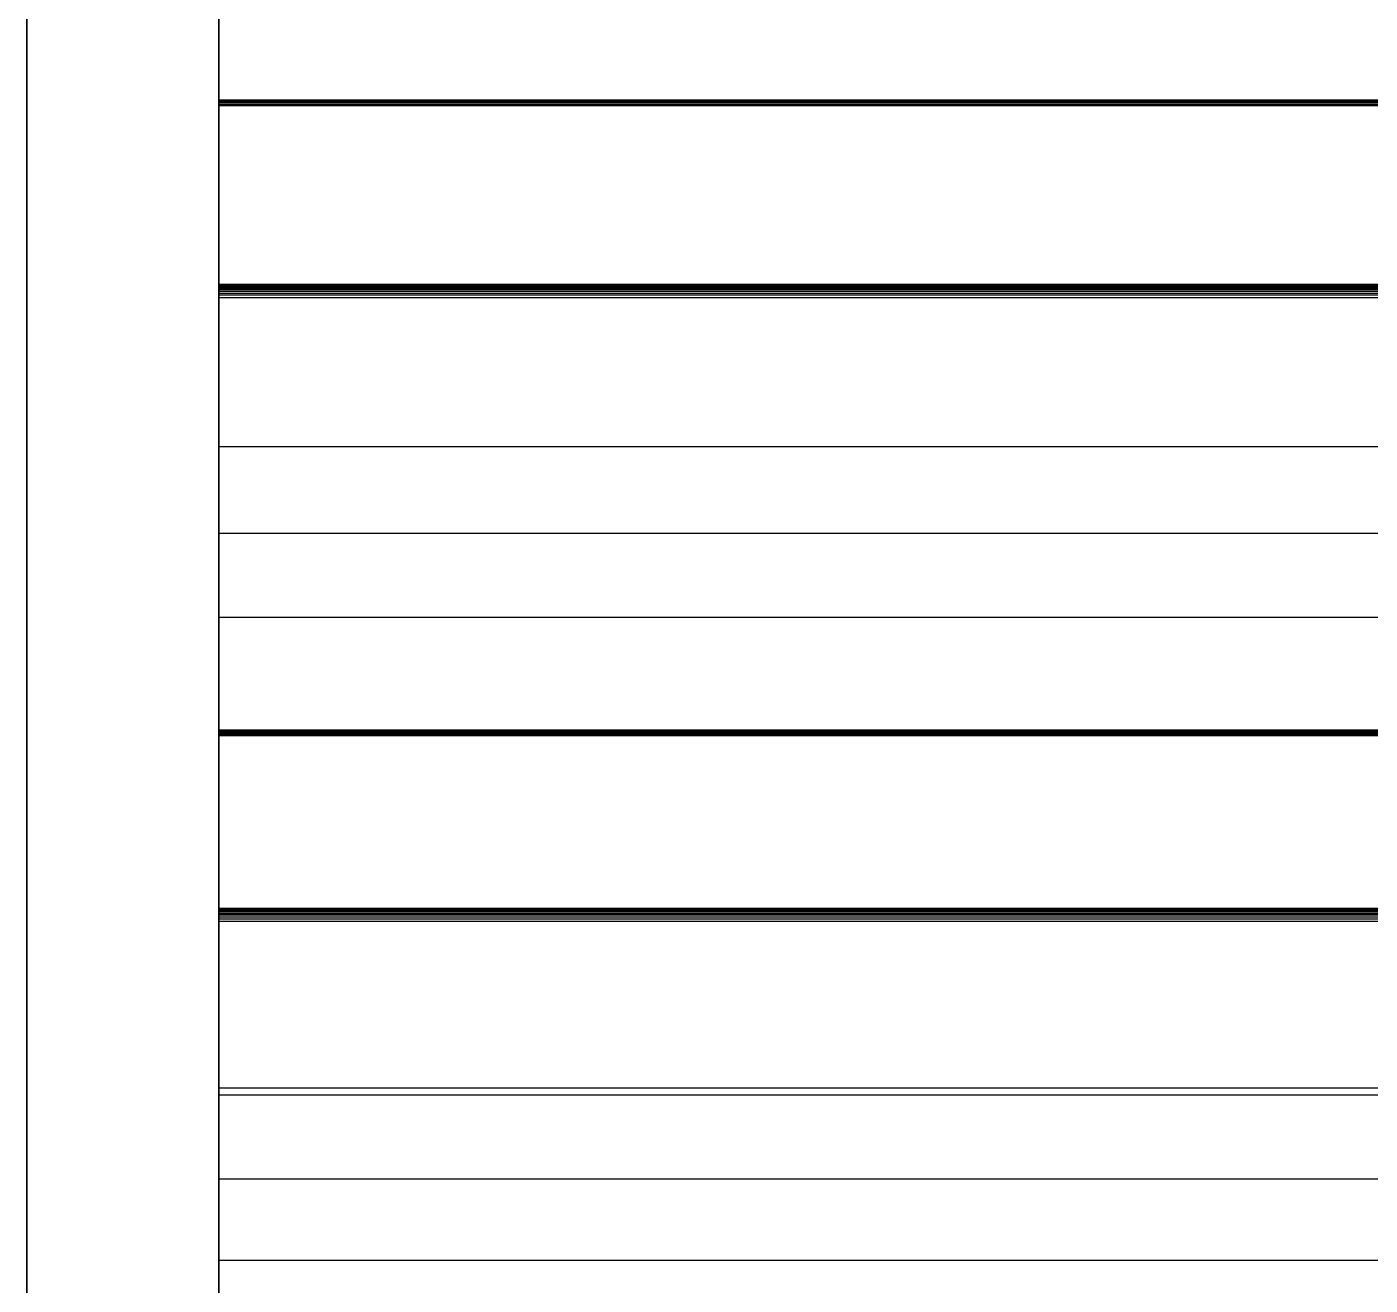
# Model space of a CAD drawing. Header units: millimetres. Extents: x -85 to 1059, y -155 to 155.
# Drawn here: x 1000 to 1003.5, y -132.003 to -128.726 of the extents above; entities that cross this region are included whole.
import ezdxf

# ---------------------------------------------------------------- set-up
doc = ezdxf.new("R2010")
doc.units = ezdxf.units.MM
doc.header["$MEASUREMENT"] = 0
doc.layers.add('Default', color=7, linetype='Continuous', true_color=0x000000)

msp = doc.modelspace()

# ---------------------------------------------------------------- linework, layer by layer
at = {"layer": 'Default'}
for points, knots in [([(1000, 0, -154), (1000, -154, -154), (1000, -154), (1000, -154, 154), (1000, 0, 154), (1000, 154, 154), (1000, 154), (1000, 154, -154), (1000, 0, -154)], [0, 0, 0, 241.902634, 241.902634, 483.805269, 483.805269, 725.707903, 725.707903, 967.610537, 967.610537, 967.610537]), ([(1000, 0, -150), (1000, -150, -150), (1000, -150), (1000, -150, 150), (1000, 0, 150), (1000, 150, 150), (1000, 150), (1000, 150, -150), (1000, 0, -150)], [0, 0, 0, 235.619449, 235.619449, 471.238898, 471.238898, 706.858347, 706.858347, 942.477796, 942.477796, 942.477796])]:
    msp.add_rational_spline(points, [1, 0.707106781187, 1, 0.707106781187, 1, 0.707106781187, 1, 0.707106781187, 1], degree=2, knots=knots, dxfattribs=at)
for points, degree, knots in [([(1000.5, 0.0018, 150.0005), (1000.5, 82.8446, 150.0005), (1000.5, 150.0018, 82.8432), (1000.5, 150.0018, 0.0004), (1000.5, 150.0018, -82.8427), (1000.5, 82.8446, -150), (1000.5, 0.0018, -150), (1000.5, -82.8411, -150), (1000.5, -149.9983, -82.8427), (1000.5, -149.9983, 0.0004), (1000.5, -149.9983, 82.8432), (1000.5, -82.8411, 150.0005), (1000.5, 0.0018, 150.0005)], 3, [-5, -5, -5, -5, -4, -4, -4, -3, -3, -3, -2, -2, -2, -1, -1, -1, -1]), ([(1000.5, 0.3488, 139.7504), (1000.5, -76.9709, 139.7504), (1000.5, -139.6511, 77.0702), (1000.5, -139.6511, -0.2498), (1000.5, -139.6511, -77.5699), (1000.5, -76.9709, -140.2497), (1000.5, 0.3488, -140.2497), (1000.5, 77.6689, -140.2497), (1000.5, 140.349, -77.5699), (1000.5, 140.349, -0.2498), (1000.5, 140.349, 77.0702), (1000.5, 77.6689, 139.7504), (1000.5, 0.3488, 139.7504)], 3, [20636, 20636, 20636, 20636, 20637, 20637, 20637, 20638, 20638, 20638, 20639, 20639, 20639, 20640, 20640, 20640, 20640]), ([(1000.5, 0.0018, 140.0004), (1000.5, -77.318, 140.0004), (1000.5, -139.9981, 77.3202), (1000.5, -139.9981, 0.0002), (1000.5, -139.9981, -77.3199), (1000.5, -77.318, -139.9997), (1000.5, 0.0018, -139.9997), (1000.5, 77.3215, -139.9997), (1000.5, 140.002, -77.3199), (1000.5, 140.002, 0.0002), (1000.5, 140.002, 77.3202), (1000.5, 77.3215, 140.0004), (1000.5, 0.0018, 140.0004)], 3, [-1, -1, -1, -1, 0, 0, 0, 1, 1, 1, 2, 2, 2, 3, 3, 3, 3]), ([(1000.5, -127.7518, -83.8717), (1000.5, -127.791, -83.8826), (1000.5, -127.8302, -83.8936), (1000.5, -127.8765, -83.9061), (1000.5, -127.9229, -83.9186), (1000.5, -127.9693, -83.9312), (1000.5, -128.0157, -83.9437), (1000.5, -128.0626, -83.9564), (1000.5, -128.1096, -83.9691), (1000.5, -128.1566, -83.9816), (1000.5, -128.2037, -83.9941), (1000.5, -128.2514, -84.0067), (1000.5, -128.299, -84.0192), (1000.5, -128.3468, -84.0317), (1000.5, -128.3946, -84.0442), (1000.5, -128.4427, -84.0567), (1000.5, -128.4909, -84.0693), (1000.5, -128.5394, -84.0818), (1000.5, -128.5879, -84.0943), (1000.5, -128.6368, -84.1067), (1000.5, -128.6856, -84.119), (1000.5, -128.7347, -84.1315), (1000.5, -128.7837, -84.1441), (1000.5, -128.8331, -84.1564), (1000.5, -128.8825, -84.1688), (1000.5, -128.9322, -84.1811), (1000.5, -128.982, -84.1934), (1000.5, -129.0321, -84.2058), (1000.5, -129.0822, -84.2181), (1000.5, -129.1326, -84.2305), (1000.5, -129.1831, -84.2428), (1000.5, -129.2337, -84.255), (1000.5, -129.2843, -84.2672), (1000.5, -129.3355, -84.2795), (1000.5, -129.3866, -84.2919), (1000.5, -129.4379, -84.304), (1000.5, -129.4893, -84.3162), (1000.5, -129.5409, -84.3282), (1000.5, -129.5926, -84.3402), (1000.5, -129.6445, -84.3525), (1000.5, -129.6963, -84.3649), (1000.5, -129.7487, -84.3771), (1000.5, -129.8011, -84.3892), (1000.5, -129.8101, -84.3914), (1000.5, -129.8191, -84.3935)], 2, [13646, 13646, 13646, 13647, 13647, 13648, 13648, 13649, 13649, 13650, 13650, 13651, 13651, 13652, 13652, 13653, 13653, 13654, 13654, 13655, 13655, 13656, 13656, 13657, 13657, 13658, 13658, 13659, 13659, 13660, 13660, 13661, 13661, 13662, 13662, 13663, 13663, 13664, 13664, 13665, 13665, 13666, 13666, 13667, 13667, 13668, 13668, 13668]), ([(1000.5, -129.8191, 83.8932), (1000.5, -129.8101, 83.8912), (1000.5, -129.8011, 83.8893), (1000.5, -129.7487, 83.8771), (1000.5, -129.6963, 83.8649), (1000.5, -129.6445, 83.853), (1000.5, -129.5926, 83.841), (1000.5, -129.5409, 83.8288), (1000.5, -129.4893, 83.8166), (1000.5, -129.4379, 83.8043), (1000.5, -129.3866, 83.7919), (1000.5, -129.3355, 83.7798), (1000.5, -129.2843, 83.7676), (1000.5, -129.2337, 83.7554), (1000.5, -129.1831, 83.7432), (1000.5, -129.1326, 83.7307), (1000.5, -129.0822, 83.7182), (1000.5, -129.0321, 83.7058), (1000.5, -128.982, 83.6935), (1000.5, -128.9322, 83.6813), (1000.5, -128.8825, 83.6692), (1000.5, -128.8331, 83.6566), (1000.5, -128.7837, 83.6441), (1000.5, -128.7347, 83.6316), (1000.5, -128.6856, 83.6191), (1000.5, -128.6368, 83.6067), (1000.5, -128.5879, 83.5944), (1000.5, -128.5394, 83.5818), (1000.5, -128.4909, 83.5693), (1000.5, -128.4427, 83.557), (1000.5, -128.3946, 83.5446), (1000.5, -128.3468, 83.5321), (1000.5, -128.299, 83.5196), (1000.5, -128.2514, 83.5071), (1000.5, -128.2037, 83.4945), (1000.5, -128.1566, 83.4818), (1000.5, -128.1096, 83.4691), (1000.5, -128.0626, 83.4566), (1000.5, -128.0157, 83.4441), (1000.5, -127.9693, 83.4316), (1000.5, -127.9229, 83.419), (1000.5, -127.8765, 83.4063), (1000.5, -127.8302, 83.3936), (1000.5, -127.791, 83.3831), (1000.5, -127.7518, 83.3725)], 2, [17422, 17422, 17422, 17423, 17423, 17424, 17424, 17425, 17425, 17426, 17426, 17427, 17427, 17428, 17428, 17429, 17429, 17430, 17430, 17431, 17431, 17432, 17432, 17433, 17433, 17434, 17434, 17435, 17435, 17436, 17436, 17437, 17437, 17438, 17438, 17439, 17439, 17440, 17440, 17441, 17441, 17442, 17442, 17443, 17443, 17444, 17444, 17444]), ([(1000.5, -128.9171, -82.0055), (1000.5, -128.9956, -81.881), (1000.5, -129.074, -81.7565), (1000.5, -129.1571, -81.6243), (1000.5, -129.2402, -81.4922), (1000.5, -129.3183, -81.3673), (1000.5, -129.3965, -81.2425)], 2, [13701, 13701, 13701, 13702, 13702, 13703, 13703, 13704, 13704, 13704]), ([(1000.5, -129.3965, 80.7425), (1000.5, -129.3183, 80.8676), (1000.5, -129.2402, 80.9926), (1000.5, -129.1571, 81.1246), (1000.5, -129.074, 81.2565), (1000.5, -128.9956, 81.3812), (1000.5, -128.9171, 81.5059)], 2, [17386, 17386, 17386, 17387, 17387, 17388, 17388, 17389, 17389, 17389]), ([(1000.5, -128.9195, 81.52), (1000.5, -128.9206, 81.522), (1000.5, -128.9216, 81.5239), (1000.5, -128.9227, 81.5259), (1000.5, -128.9238, 81.5278)], 2, [17394, 17394, 17394, 17395, 17395, 17396, 17396, 17396]), ([(1000.5, -128.9238, 81.5278), (1000.5, -128.9255, 81.5301), (1000.5, -128.9273, 81.5324), (1000.5, -128.9292, 81.5349), (1000.5, -128.9312, 81.5373)], 2, [17396, 17396, 17396, 17397, 17397, 17398, 17398, 17398]), ([(1000.5, -130.264, -83.701), (1000.5, -130.2583, -83.6936), (1000.5, -130.2527, -83.6862), (1000.5, -130.22, -83.6436), (1000.5, -130.1874, -83.6011), (1000.5, -130.1548, -83.5588), (1000.5, -130.1221, -83.5165), (1000.5, -130.0895, -83.4745), (1000.5, -130.0569, -83.4325), (1000.5, -130.0246, -83.3911), (1000.5, -129.9923, -83.3496), (1000.5, -129.9599, -83.3082), (1000.5, -129.9274, -83.2667), (1000.5, -129.8953, -83.2258), (1000.5, -129.8632, -83.1849), (1000.5, -129.8309, -83.1441), (1000.5, -129.7987, -83.1034), (1000.5, -129.7665, -83.0628), (1000.5, -129.7344, -83.0222), (1000.5, -129.7027, -82.9822), (1000.5, -129.6709, -82.9421), (1000.5, -129.639, -82.9023), (1000.5, -129.6071, -82.8624), (1000.5, -129.5753, -82.8229), (1000.5, -129.5436, -82.7834), (1000.5, -129.5122, -82.7444), (1000.5, -129.4808, -82.7054), (1000.5, -129.4492, -82.6664), (1000.5, -129.4177, -82.6275), (1000.5, -129.3863, -82.5888), (1000.5, -129.3549, -82.5502), (1000.5, -129.3236, -82.5118), (1000.5, -129.2924, -82.4733), (1000.5, -129.2614, -82.4354), (1000.5, -129.2303, -82.3975), (1000.5, -129.1993, -82.3599), (1000.5, -129.1682, -82.3223), (1000.5, -129.1372, -82.2847), (1000.5, -129.1061, -82.2472), (1000.5, -129.0753, -82.2101), (1000.5, -129.0444, -82.1731), (1000.5, -129.0137, -82.1362), (1000.5, -128.983, -82.0994), (1000.5, -128.9571, -82.0681), (1000.5, -128.9312, -82.0369)], 2, [13670, 13670, 13670, 13671, 13671, 13672, 13672, 13673, 13673, 13674, 13674, 13675, 13675, 13676, 13676, 13677, 13677, 13678, 13678, 13679, 13679, 13680, 13680, 13681, 13681, 13682, 13682, 13683, 13683, 13684, 13684, 13685, 13685, 13686, 13686, 13687, 13687, 13688, 13688, 13689, 13689, 13690, 13690, 13691, 13691, 13692, 13692, 13692]), ([(1000.5, -128.9312, 81.5373), (1000.5, -128.9571, 81.5684), (1000.5, -128.983, 81.5994), (1000.5, -129.0137, 81.6363), (1000.5, -129.0444, 81.6731), (1000.5, -129.0753, 81.7104), (1000.5, -129.1061, 81.7476), (1000.5, -129.1372, 81.7848), (1000.5, -129.1682, 81.822), (1000.5, -129.1993, 81.8599), (1000.5, -129.2303, 81.8979), (1000.5, -129.2614, 81.9358), (1000.5, -129.2924, 81.9737), (1000.5, -129.3236, 82.012), (1000.5, -129.3549, 82.0503), (1000.5, -129.3863, 82.0889), (1000.5, -129.4177, 82.1275), (1000.5, -129.4492, 82.1663), (1000.5, -129.4808, 82.2051), (1000.5, -129.5122, 82.2445), (1000.5, -129.5436, 82.2838), (1000.5, -129.5753, 82.3235), (1000.5, -129.6071, 82.3632), (1000.5, -129.639, 82.4027), (1000.5, -129.6709, 82.4422), (1000.5, -129.7027, 82.4826), (1000.5, -129.7344, 82.523), (1000.5, -129.7665, 82.5632), (1000.5, -129.7987, 82.6034), (1000.5, -129.8309, 82.6442), (1000.5, -129.8632, 82.6849), (1000.5, -129.8953, 82.726), (1000.5, -129.9274, 82.7671), (1000.5, -129.9599, 82.8082), (1000.5, -129.9923, 82.8493), (1000.5, -130.0246, 82.8911), (1000.5, -130.0569, 82.9329), (1000.5, -130.0895, 82.9749), (1000.5, -130.1221, 83.0169), (1000.5, -130.1548, 83.059), (1000.5, -130.1874, 83.1012), (1000.5, -130.22, 83.1439), (1000.5, -130.2527, 83.1866), (1000.5, -130.2583, 83.194), (1000.5, -130.264, 83.2014)], 2, [17398, 17398, 17398, 17399, 17399, 17400, 17400, 17401, 17401, 17402, 17402, 17403, 17403, 17404, 17404, 17405, 17405, 17406, 17406, 17407, 17407, 17408, 17408, 17409, 17409, 17410, 17410, 17411, 17411, 17412, 17412, 17413, 17413, 17414, 17414, 17415, 17415, 17416, 17416, 17417, 17417, 17418, 17418, 17419, 17419, 17420, 17420, 17420]), ([(1000.5, -129.4067, -81.2382), (1000.5, -129.4085, -81.2382), (1000.5, -129.4102, -81.2382), (1000.5, -129.4124, -81.2382), (1000.5, -129.4145, -81.2382)], 2, [13708, 13708, 13708, 13709, 13709, 13710, 13710, 13710]), ([(1000.5, -129.4247, 80.7404), (1000.5, -129.4222, 80.74), (1000.5, -129.4198, 80.7397), (1000.5, -129.4171, 80.7393), (1000.5, -129.4145, 80.739)], 2, [17378, 17378, 17378, 17379, 17379, 17380, 17380, 17380]), ([(1000.5, -129.4198, -81.2389), (1000.5, -129.4222, -81.2395), (1000.5, -129.4247, -81.24), (1000.5, -129.4279, -81.2407), (1000.5, -129.4311, -81.2414)], 2, [13711, 13711, 13711, 13712, 13712, 13713, 13713, 13713]), ([(1000.5, -129.4311, -81.2414), (1000.5, -129.4706, -81.2515), (1000.5, -129.5101, -81.2615), (1000.5, -129.5563, -81.273), (1000.5, -129.6025, -81.2844), (1000.5, -129.6494, -81.2963), (1000.5, -129.6963, -81.3081), (1000.5, -129.7434, -81.3197), (1000.5, -129.7905, -81.3314), (1000.5, -129.838, -81.343), (1000.5, -129.8854, -81.3546), (1000.5, -129.9332, -81.3661), (1000.5, -129.981, -81.3776), (1000.5, -130.0292, -81.389), (1000.5, -130.0773, -81.4005), (1000.5, -130.1257, -81.4121), (1000.5, -130.174, -81.4238), (1000.5, -130.2227, -81.4351), (1000.5, -130.2714, -81.4464), (1000.5, -130.3204, -81.458), (1000.5, -130.3694, -81.4696), (1000.5, -130.4187, -81.4809), (1000.5, -130.4679, -81.4922), (1000.5, -130.5178, -81.5037), (1000.5, -130.5677, -81.5152), (1000.5, -130.6176, -81.5264), (1000.5, -130.6675, -81.5377), (1000.5, -130.7178, -81.549), (1000.5, -130.7681, -81.5603), (1000.5, -130.8187, -81.5716), (1000.5, -130.8693, -81.5829), (1000.5, -130.9203, -81.5942), (1000.5, -130.9713, -81.6055), (1000.5, -131.0224, -81.6168), (1000.5, -131.0736, -81.628), (1000.5, -131.1253, -81.6392), (1000.5, -131.177, -81.6503), (1000.5, -131.2288, -81.6614), (1000.5, -131.2807, -81.6725), (1000.5, -131.3329, -81.6834), (1000.5, -131.3851, -81.6944), (1000.5, -131.4377, -81.7055), (1000.5, -131.4902, -81.7166), (1000.5, -131.4994, -81.7185), (1000.5, -131.5086, -81.7205)], 2, [13713, 13713, 13713, 13714, 13714, 13715, 13715, 13716, 13716, 13717, 13717, 13718, 13718, 13719, 13719, 13720, 13720, 13721, 13721, 13722, 13722, 13723, 13723, 13724, 13724, 13725, 13725, 13726, 13726, 13727, 13727, 13728, 13728, 13729, 13729, 13730, 13730, 13731, 13731, 13732, 13732, 13733, 13733, 13734, 13734, 13735, 13735, 13735]), ([(1000.5, -131.4902, 81.2174), (1000.5, -131.4377, 81.2062), (1000.5, -131.3851, 81.1951), (1000.5, -131.3329, 81.184), (1000.5, -131.2807, 81.1729), (1000.5, -131.2288, 81.1616), (1000.5, -131.177, 81.1503), (1000.5, -131.1253, 81.1394), (1000.5, -131.0736, 81.1285), (1000.5, -131.0224, 81.117), (1000.5, -130.9713, 81.1055), (1000.5, -130.9203, 81.0946), (1000.5, -130.8693, 81.0836), (1000.5, -130.8187, 81.0722), (1000.5, -130.7681, 81.0607), (1000.5, -130.7178, 81.0494), (1000.5, -130.6675, 81.0381), (1000.5, -130.6176, 81.0267), (1000.5, -130.5677, 81.0152), (1000.5, -130.5178, 81.0039), (1000.5, -130.4679, 80.9926), (1000.5, -130.4187, 80.9812), (1000.5, -130.3694, 80.9697), (1000.5, -130.3204, 80.9584), (1000.5, -130.2714, 80.9471), (1000.5, -130.2227, 80.9355), (1000.5, -130.174, 80.9238), (1000.5, -130.1257, 80.9124), (1000.5, -130.0773, 80.9009), (1000.5, -130.0292, 80.8894), (1000.5, -129.981, 80.878), (1000.5, -129.9332, 80.8663), (1000.5, -129.8854, 80.8547), (1000.5, -129.838, 80.8431), (1000.5, -129.7905, 80.8314), (1000.5, -129.7434, 80.8198), (1000.5, -129.6963, 80.8081), (1000.5, -129.6494, 80.7967), (1000.5, -129.6025, 80.7852), (1000.5, -129.5563, 80.7734), (1000.5, -129.5101, 80.7616), (1000.5, -129.4706, 80.7517), (1000.5, -129.4311, 80.7418)], 2, [17356, 17356, 17356, 17357, 17357, 17358, 17358, 17359, 17359, 17360, 17360, 17361, 17361, 17362, 17362, 17363, 17363, 17364, 17364, 17365, 17365, 17366, 17366, 17367, 17367, 17368, 17368, 17369, 17369, 17370, 17370, 17371, 17371, 17372, 17372, 17373, 17373, 17374, 17374, 17375, 17375, 17376, 17376, 17377, 17377, 17377]), ([(1000.5, -130.5578, -79.3519), (1000.5, -130.6339, -79.2256), (1000.5, -130.7099, -79.0993), (1000.5, -130.7901, -78.9655), (1000.5, -130.8704, -78.8316), (1000.5, -130.9461, -78.7051), (1000.5, -131.0217, -78.5786)], 2, [13768, 13768, 13768, 13769, 13769, 13770, 13770, 13771, 13771, 13771]), ([(1000.5, -131.0217, 78.079), (1000.5, -130.9461, 78.2057), (1000.5, -130.8704, 78.3323), (1000.5, -130.7901, 78.466), (1000.5, -130.7099, 78.5997), (1000.5, -130.6339, 78.7257), (1000.5, -130.5578, 78.8516)], 2, [17319, 17319, 17319, 17320, 17320, 17321, 17321, 17322, 17322, 17322]), ([(1000.5, -130.5723, -79.383), (1000.5, -130.5705, -79.3805), (1000.5, -130.5688, -79.378), (1000.5, -130.5672, -79.3757), (1000.5, -130.5656, -79.3734)], 2, [13759, 13759, 13759, 13760, 13760, 13761, 13761, 13761]), ([(1000.5, -131.939, -81.0192), (1000.5, -131.9333, -81.0119), (1000.5, -131.9277, -81.0047), (1000.5, -131.8942, -80.9629), (1000.5, -131.8606, -80.9211), (1000.5, -131.8269, -80.8795), (1000.5, -131.7933, -80.8378), (1000.5, -131.7599, -80.7965), (1000.5, -131.7266, -80.7553), (1000.5, -131.6932, -80.7144), (1000.5, -131.6599, -80.6734), (1000.5, -131.6269, -80.6327), (1000.5, -131.5939, -80.5919), (1000.5, -131.5608, -80.5517), (1000.5, -131.5276, -80.5115), (1000.5, -131.4946, -80.4713), (1000.5, -131.4616, -80.4311), (1000.5, -131.4288, -80.3914), (1000.5, -131.396, -80.3517), (1000.5, -131.3634, -80.3122), (1000.5, -131.3308, -80.2727), (1000.5, -131.298, -80.2335), (1000.5, -131.2651, -80.1944), (1000.5, -131.2329, -80.1556), (1000.5, -131.2006, -80.1167), (1000.5, -131.1681, -80.0781), (1000.5, -131.1357, -80.0395), (1000.5, -131.1032, -80.0012), (1000.5, -131.0708, -79.9629), (1000.5, -131.0388, -79.925), (1000.5, -131.0069, -79.8871), (1000.5, -130.9748, -79.8495), (1000.5, -130.9427, -79.8119), (1000.5, -130.9108, -79.7746), (1000.5, -130.8789, -79.7372), (1000.5, -130.8471, -79.7001), (1000.5, -130.8154, -79.6631), (1000.5, -130.7836, -79.6264), (1000.5, -130.7519, -79.5897), (1000.5, -130.7203, -79.5532), (1000.5, -130.6887, -79.5167), (1000.5, -130.6575, -79.4803), (1000.5, -130.6263, -79.444), (1000.5, -130.5993, -79.4135), (1000.5, -130.5723, -79.383)], 2, [13737, 13737, 13737, 13738, 13738, 13739, 13739, 13740, 13740, 13741, 13741, 13742, 13742, 13743, 13743, 13744, 13744, 13745, 13745, 13746, 13746, 13747, 13747, 13748, 13748, 13749, 13749, 13750, 13750, 13751, 13751, 13752, 13752, 13753, 13753, 13754, 13754, 13755, 13755, 13756, 13756, 13757, 13757, 13758, 13758, 13759, 13759, 13759]), ([(1000.5, -130.5723, 78.883), (1000.5, -130.5993, 78.9137), (1000.5, -130.6263, 78.9444), (1000.5, -130.6575, 78.9806), (1000.5, -130.6887, 79.0167), (1000.5, -130.7203, 79.0531), (1000.5, -130.7519, 79.0894), (1000.5, -130.7836, 79.1263), (1000.5, -130.8154, 79.1631), (1000.5, -130.8469, 79.2003), (1000.5, -130.8785, 79.2376), (1000.5, -130.9106, 79.2748), (1000.5, -130.9427, 79.312), (1000.5, -130.9748, 79.3497), (1000.5, -131.0069, 79.3875), (1000.5, -131.0388, 79.4256), (1000.5, -131.0708, 79.4637), (1000.5, -131.1032, 79.502), (1000.5, -131.1357, 79.5402), (1000.5, -131.1681, 79.5787), (1000.5, -131.2006, 79.6172), (1000.5, -131.2329, 79.656), (1000.5, -131.2651, 79.6948), (1000.5, -131.298, 79.7339), (1000.5, -131.3308, 79.7731), (1000.5, -131.3634, 79.8124), (1000.5, -131.396, 79.8517), (1000.5, -131.4288, 79.8916), (1000.5, -131.4616, 79.9315), (1000.5, -131.4946, 79.9715), (1000.5, -131.5276, 80.0116), (1000.5, -131.5608, 80.0519), (1000.5, -131.5939, 80.0923), (1000.5, -131.6269, 80.1329), (1000.5, -131.6599, 80.1735), (1000.5, -131.6932, 80.2146), (1000.5, -131.7266, 80.2557), (1000.5, -131.7599, 80.2968), (1000.5, -131.7933, 80.3379), (1000.5, -131.8269, 80.3797), (1000.5, -131.8606, 80.4215), (1000.5, -131.8942, 80.4633), (1000.5, -131.9277, 80.5051), (1000.5, -131.9333, 80.5121), (1000.5, -131.939, 80.5192)], 2, [17331, 17331, 17331, 17332, 17332, 17333, 17333, 17334, 17334, 17335, 17335, 17336, 17336, 17337, 17337, 17338, 17338, 17339, 17339, 17340, 17340, 17341, 17341, 17342, 17342, 17343, 17343, 17344, 17344, 17345, 17345, 17346, 17346, 17347, 17347, 17348, 17348, 17349, 17349, 17350, 17350, 17351, 17351, 17352, 17352, 17353, 17353, 17353]), ([(1000.5, -131.0316, -78.5748), (1000.5, -131.0335, -78.5748), (1000.5, -131.0355, -78.5748), (1000.5, -131.0376, -78.5748), (1000.5, -131.0397, -78.5748)], 2, [13775, 13775, 13775, 13776, 13776, 13777, 13777, 13777]), ([(1000.5, -131.0447, 78.0752), (1000.5, -131.0422, 78.075), (1000.5, -131.0397, 78.0748), (1000.5, -131.0376, 78.0746), (1000.5, -131.0355, 78.0745)], 2, [17312, 17312, 17312, 17313, 17313, 17314, 17314, 17314]), ([(1000.5, -131.0397, -78.5748), (1000.5, -131.0422, -78.5751), (1000.5, -131.0447, -78.5755), (1000.5, -131.0473, -78.5758), (1000.5, -131.05, -78.5762)], 2, [13777, 13777, 13777, 13778, 13778, 13779, 13779, 13779]), ([(1000.5, -131.056, -78.5772), (1000.5, -131.0956, -78.5864), (1000.5, -131.1353, -78.5956), (1000.5, -131.1821, -78.6063), (1000.5, -131.2288, -78.6171), (1000.5, -131.2757, -78.6277), (1000.5, -131.3227, -78.6383), (1000.5, -131.3701, -78.649), (1000.5, -131.4175, -78.6598), (1000.5, -131.4652, -78.6702), (1000.5, -131.5128, -78.6806), (1000.5, -131.5608, -78.6913), (1000.5, -131.6088, -78.7021), (1000.5, -131.6571, -78.7127), (1000.5, -131.7054, -78.7233), (1000.5, -131.7541, -78.7337), (1000.5, -131.8028, -78.7441), (1000.5, -131.8516, -78.7548), (1000.5, -131.9005, -78.7656), (1000.5, -131.9497, -78.7758), (1000.5, -131.9989, -78.7861), (1000.5, -132.0485, -78.7965), (1000.5, -132.0981, -78.8069), (1000.5, -132.148, -78.8171), (1000.5, -132.1979, -78.8273), (1000.5, -132.2482, -78.8378), (1000.5, -132.2984, -78.8482), (1000.5, -132.3489, -78.8586), (1000.5, -132.3993, -78.869), (1000.5, -132.4503, -78.8792), (1000.5, -132.5013, -78.8894), (1000.5, -132.5523, -78.8997), (1000.5, -132.6032, -78.9099), (1000.5, -132.6547, -78.9199), (1000.5, -132.7062, -78.93), (1000.5, -132.7581, -78.9401), (1000.5, -132.81, -78.9501), (1000.5, -132.8622, -78.9603), (1000.5, -132.9144, -78.9706), (1000.5, -132.9668, -78.9804), (1000.5, -133.0192, -78.9903), (1000.5, -133.0719, -79.0004), (1000.5, -133.1246, -79.0104), (1000.5, -133.1336, -79.012), (1000.5, -133.1426, -79.0136)], 2, [13780, 13780, 13780, 13781, 13781, 13782, 13782, 13783, 13783, 13784, 13784, 13785, 13785, 13786, 13786, 13787, 13787, 13788, 13788, 13789, 13789, 13790, 13790, 13791, 13791, 13792, 13792, 13793, 13793, 13794, 13794, 13795, 13795, 13796, 13796, 13797, 13797, 13798, 13798, 13799, 13799, 13800, 13800, 13801, 13801, 13802, 13802, 13802]), ([(1000.5, -133.1426, 78.514), (1000.5, -133.1336, 78.5124), (1000.5, -133.1246, 78.5108), (1000.5, -133.0719, 78.5008), (1000.5, -133.0192, 78.4907), (1000.5, -132.9668, 78.4807), (1000.5, -132.9144, 78.4706), (1000.5, -132.8622, 78.4607), (1000.5, -132.81, 78.4509), (1000.5, -132.7581, 78.4406), (1000.5, -132.7062, 78.4304), (1000.5, -132.6547, 78.4202), (1000.5, -132.6032, 78.4099), (1000.5, -132.5523, 78.3999), (1000.5, -132.5013, 78.3898), (1000.5, -132.4503, 78.3794), (1000.5, -132.3993, 78.369), (1000.5, -132.3489, 78.359), (1000.5, -132.2984, 78.3489), (1000.5, -132.2482, 78.3385), (1000.5, -132.1979, 78.3281), (1000.5, -132.148, 78.3177), (1000.5, -132.0981, 78.3073), (1000.5, -132.0485, 78.2969), (1000.5, -131.9989, 78.2865), (1000.5, -131.9497, 78.2759), (1000.5, -131.9005, 78.2653), (1000.5, -131.8516, 78.2551), (1000.5, -131.8028, 78.2448), (1000.5, -131.7541, 78.2341), (1000.5, -131.7054, 78.2233), (1000.5, -131.6571, 78.2129), (1000.5, -131.6088, 78.2025), (1000.5, -131.5608, 78.1919), (1000.5, -131.5128, 78.1813), (1000.5, -131.4652, 78.1706), (1000.5, -131.4175, 78.1598), (1000.5, -131.3701, 78.1492), (1000.5, -131.3227, 78.1387), (1000.5, -131.2757, 78.1279), (1000.5, -131.2288, 78.1171), (1000.5, -131.1821, 78.1066), (1000.5, -131.1353, 78.096), (1000.5, -131.0956, 78.0866), (1000.5, -131.056, 78.0773)], 2, [17288, 17288, 17288, 17289, 17289, 17290, 17290, 17291, 17291, 17292, 17292, 17293, 17293, 17294, 17294, 17295, 17295, 17296, 17296, 17297, 17297, 17298, 17298, 17299, 17299, 17300, 17300, 17301, 17301, 17302, 17302, 17303, 17303, 17304, 17304, 17305, 17305, 17306, 17306, 17307, 17307, 17308, 17308, 17309, 17309, 17310, 17310, 17310])]:
    msp.add_open_spline(points, degree=degree, knots=knots, dxfattribs=at)
for points in [[(1007, -128.9164, -82.0101), (1003.75, -128.9164, -82.0101), (1000.5, -128.9164, -82.0101)], [(1000.5, -128.9167, -82.0129), (1000.5, -128.9165, -82.0115), (1000.5, -128.9164, -82.0101)], [(1007, -128.9164, -82.0076), (1003.75, -128.9164, -82.0076), (1000.5, -128.9164, -82.0076)], [(1000.5, -128.9164, -82.0101), (1000.5, -128.9164, -82.0089), (1000.5, -128.9164, -82.0076)], [(1000.5, -128.9164, -82.0076), (1000.5, -128.9167, -82.0066), (1000.5, -128.9171, -82.0055)], [(1007, -128.9164, 81.508), (1003.75, -128.9164, 81.508), (1000.5, -128.9164, 81.508)], [(1000.5, -128.9171, 81.5059), (1000.5, -128.9167, 81.507), (1000.5, -128.9164, 81.508)], [(1007, -128.9164, 81.5109), (1003.75, -128.9164, 81.5109), (1000.5, -128.9164, 81.5109)], [(1000.5, -128.9164, 81.508), (1000.5, -128.9164, 81.5095), (1000.5, -128.9164, 81.5109)], [(1000.5, -128.9164, 81.5109), (1000.5, -128.9165, 81.5121), (1000.5, -128.9167, 81.5133)], [(1007, -128.9167, -82.0129), (1003.75, -128.9167, -82.0129), (1000.5, -128.9167, -82.0129)], [(1000.5, -128.9178, -82.0161), (1000.5, -128.9172, -82.0145), (1000.5, -128.9167, -82.0129)], [(1007, -128.9167, 81.5133), (1003.75, -128.9167, 81.5133), (1000.5, -128.9167, 81.5133)], [(1000.5, -128.9167, 81.5133), (1000.5, -128.9172, 81.5149), (1000.5, -128.9178, 81.5165)], [(1007, -128.9171, -82.0055), (1003.75, -128.9171, -82.0055), (1000.5, -128.9171, -82.0055)], [(1007, -128.9171, 81.5059), (1003.75, -128.9171, 81.5059), (1000.5, -128.9171, 81.5059)], [(1007, -128.9178, -82.0161), (1003.75, -128.9178, -82.0161), (1000.5, -128.9178, -82.0161)], [(1000.5, -128.9195, -82.0196), (1000.5, -128.9186, -82.0179), (1000.5, -128.9178, -82.0161)], [(1007, -128.9178, 81.5165), (1003.75, -128.9178, 81.5165), (1000.5, -128.9178, 81.5165)], [(1000.5, -128.9178, 81.5165), (1000.5, -128.9186, 81.5183), (1000.5, -128.9195, 81.52)], [(1007, -128.9195, -82.0196), (1003.75, -128.9195, -82.0196), (1000.5, -128.9195, -82.0196)], [(1000.5, -128.9216, -82.0235), (1000.5, -128.9206, -82.0216), (1000.5, -128.9195, -82.0196)], [(1007, -128.9195, 81.52), (1003.75, -128.9195, 81.52), (1000.5, -128.9195, 81.52)], [(1007, -128.9216, -82.0235), (1003.75, -128.9216, -82.0235), (1000.5, -128.9216, -82.0235)], [(1000.5, -128.9238, -82.0277), (1000.5, -128.9227, -82.0256), (1000.5, -128.9216, -82.0235)], [(1007, -128.9238, -82.0277), (1003.75, -128.9238, -82.0277), (1000.5, -128.9238, -82.0277)], [(1000.5, -128.9273, -82.032), (1000.5, -128.9255, -82.0299), (1000.5, -128.9238, -82.0277)], [(1007, -128.9238, 81.5278), (1003.75, -128.9238, 81.5278), (1000.5, -128.9238, 81.5278)], [(1007, -128.9273, -82.032), (1003.75, -128.9273, -82.032), (1000.5, -128.9273, -82.032)], [(1000.5, -128.9312, -82.0369), (1000.5, -128.9292, -82.0344), (1000.5, -128.9273, -82.032)], [(1007, -128.9312, -82.0369), (1003.75, -128.9312, -82.0369), (1000.5, -128.9312, -82.0369)], [(1007, -128.9312, 81.5373), (1003.75, -128.9312, 81.5373), (1000.5, -128.9312, 81.5373)], [(1007, -129.3965, -81.2425), (1003.75, -129.3965, -81.2425), (1000.5, -129.3965, -81.2425)], [(1000.5, -129.3965, -81.2425), (1000.5, -129.3974, -81.2416), (1000.5, -129.3982, -81.2407)], [(1007, -129.3965, 80.7425), (1003.75, -129.3965, 80.7425), (1000.5, -129.3965, 80.7425)], [(1000.5, -129.3982, 80.7411), (1000.5, -129.3974, 80.7418), (1000.5, -129.3965, 80.7425)], [(1007, -129.3982, -81.2407), (1003.75, -129.3982, -81.2407), (1000.5, -129.3982, -81.2407)], [(1000.5, -129.3982, -81.2407), (1000.5, -129.3993, -81.2402), (1000.5, -129.4004, -81.2396)], [(1007, -129.3982, 80.7411), (1003.75, -129.3982, 80.7411), (1000.5, -129.3982, 80.7411)], [(1000.5, -129.4004, 80.7397), (1000.5, -129.3993, 80.7404), (1000.5, -129.3982, 80.7411)], [(1007, -129.4004, -81.2396), (1003.75, -129.4004, -81.2396), (1000.5, -129.4004, -81.2396)], [(1000.5, -129.4004, -81.2396), (1000.5, -129.4018, -81.2393), (1000.5, -129.4032, -81.2389)], [(1007, -129.4004, 80.7397), (1003.75, -129.4004, 80.7397), (1000.5, -129.4004, 80.7397)], [(1000.5, -129.4032, 80.739), (1000.5, -129.4018, 80.7393), (1000.5, -129.4004, 80.7397)], [(1007, -129.4032, -81.2389), (1003.75, -129.4032, -81.2389), (1000.5, -129.4032, -81.2389)], [(1000.5, -129.4032, -81.2389), (1000.5, -129.405, -81.2386), (1000.5, -129.4067, -81.2382)], [(1007, -129.4032, 80.739), (1003.75, -129.4032, 80.739), (1000.5, -129.4032, 80.739)], [(1000.5, -129.4067, 80.7386), (1000.5, -129.405, 80.7388), (1000.5, -129.4032, 80.739)], [(1007, -129.4067, -81.2382), (1003.75, -129.4067, -81.2382), (1000.5, -129.4067, -81.2382)], [(1007, -129.4067, 80.7386), (1003.75, -129.4067, 80.7386), (1000.5, -129.4067, 80.7386)], [(1000.5, -129.4102, 80.7386), (1000.5, -129.4085, 80.7386), (1000.5, -129.4067, 80.7386)], [(1007, -129.4102, 80.7386), (1003.75, -129.4102, 80.7386), (1000.5, -129.4102, 80.7386)], [(1000.5, -129.4145, 80.739), (1000.5, -129.4124, 80.7388), (1000.5, -129.4102, 80.7386)], [(1007, -129.4145, -81.2382), (1003.75, -129.4145, -81.2382), (1000.5, -129.4145, -81.2382)], [(1000.5, -129.4145, -81.2382), (1000.5, -129.4171, -81.2386), (1000.5, -129.4198, -81.2389)], [(1007, -129.4145, 80.739), (1003.75, -129.4145, 80.739), (1000.5, -129.4145, 80.739)], [(1007, -129.4198, -81.2389), (1003.75, -129.4198, -81.2389), (1000.5, -129.4198, -81.2389)], [(1007, -129.4247, 80.7404), (1003.75, -129.4247, 80.7404), (1000.5, -129.4247, 80.7404)], [(1000.5, -129.4311, 80.7418), (1000.5, -129.4279, 80.7411), (1000.5, -129.4247, 80.7404)], [(1007, -129.4311, -81.2414), (1003.75, -129.4311, -81.2414), (1000.5, -129.4311, -81.2414)], [(1007, -129.4311, 80.7418), (1003.75, -129.4311, 80.7418), (1000.5, -129.4311, 80.7418)], [(1007, -129.8191, -84.3935), (1003.75, -129.8191, -84.3935), (1000.5, -129.8191, -84.3935)], [(1000.5, -129.8191, -84.3935), (1000.5, -129.932, -84.2213), (1000.5, -130.0449, -84.0492)], [(1007, -129.8191, 83.8932), (1003.75, -129.8191, 83.8932), (1000.5, -129.8191, 83.8932)], [(1000.5, -130.0449, 83.5496), (1000.5, -129.932, 83.7214), (1000.5, -129.8191, 83.8932)], [(1007, -130.0449, -84.0492), (1003.75, -130.0449, -84.0492), (1000.5, -130.0449, -84.0492)], [(1000.5, -130.0449, -84.0492), (1000.5, -130.1544, -83.8751), (1000.5, -130.264, -83.701)], [(1007, -130.0449, 83.5496), (1003.75, -130.0449, 83.5496), (1000.5, -130.0449, 83.5496)], [(1000.5, -130.264, 83.2014), (1000.5, -130.1544, 83.3755), (1000.5, -130.0449, 83.5496)], [(1007, -130.264, -83.701), (1003.75, -130.264, -83.701), (1000.5, -130.264, -83.701)], [(1007, -130.264, 83.2014), (1003.75, -130.264, 83.2014), (1000.5, -130.264, 83.2014)], [(1007, -130.5571, -79.3562), (1003.75, -130.5571, -79.3562), (1000.5, -130.5571, -79.3562)], [(1000.5, -130.5575, -79.359), (1000.5, -130.5573, -79.3576), (1000.5, -130.5571, -79.3562)], [(1007, -130.5571, -79.354), (1003.75, -130.5571, -79.354), (1000.5, -130.5571, -79.354)], [(1000.5, -130.5571, -79.3562), (1000.5, -130.5571, -79.3551), (1000.5, -130.5571, -79.354)], [(1000.5, -130.5571, -79.354), (1000.5, -130.5575, -79.353), (1000.5, -130.5578, -79.3519)], [(1007, -130.5571, 78.8541), (1003.75, -130.5571, 78.8541), (1000.5, -130.5571, 78.8541)], [(1000.5, -130.5578, 78.8516), (1000.5, -130.5575, 78.8529), (1000.5, -130.5571, 78.8541)], [(1007, -130.5571, 78.8566), (1003.75, -130.5571, 78.8566), (1000.5, -130.5571, 78.8566)], [(1000.5, -130.5571, 78.8541), (1000.5, -130.5571, 78.8553), (1000.5, -130.5571, 78.8566)], [(1000.5, -130.5571, 78.8566), (1000.5, -130.5573, 78.858), (1000.5, -130.5575, 78.8594)], [(1007, -130.5575, -79.359), (1003.75, -130.5575, -79.359), (1000.5, -130.5575, -79.359)], [(1000.5, -130.5585, -79.3622), (1000.5, -130.558, -79.3606), (1000.5, -130.5575, -79.359)], [(1007, -130.5575, 78.8594), (1003.75, -130.5575, 78.8594), (1000.5, -130.5575, 78.8594)], [(1000.5, -130.5575, 78.8594), (1000.5, -130.558, 78.8611), (1000.5, -130.5585, 78.8629)], [(1007, -130.5578, -79.3519), (1003.75, -130.5578, -79.3519), (1000.5, -130.5578, -79.3519)], [(1007, -130.5578, 78.8516), (1003.75, -130.5578, 78.8516), (1000.5, -130.5578, 78.8516)], [(1007, -130.5585, -79.3622), (1003.75, -130.5585, -79.3622), (1000.5, -130.5585, -79.3622)], [(1000.5, -130.5603, -79.3657), (1000.5, -130.5594, -79.3639), (1000.5, -130.5585, -79.3622)], [(1007, -130.5585, 78.8629), (1003.75, -130.5585, 78.8629), (1000.5, -130.5585, 78.8629)], [(1000.5, -130.5585, 78.8629), (1000.5, -130.5594, 78.8645), (1000.5, -130.5603, 78.8661)], [(1007, -130.5603, -79.3657), (1003.75, -130.5603, -79.3657), (1000.5, -130.5603, -79.3657)], [(1000.5, -130.5628, -79.3699), (1000.5, -130.5615, -79.3678), (1000.5, -130.5603, -79.3657)], [(1007, -130.5603, 78.8661), (1003.75, -130.5603, 78.8661), (1000.5, -130.5603, 78.8661)], [(1000.5, -130.5603, 78.8661), (1000.5, -130.5615, 78.8679), (1000.5, -130.5628, 78.8696)], [(1007, -130.5628, -79.3699), (1003.75, -130.5628, -79.3699), (1000.5, -130.5628, -79.3699)], [(1000.5, -130.5656, -79.3734), (1000.5, -130.5642, -79.3717), (1000.5, -130.5628, -79.3699)], [(1007, -130.5628, 78.8696), (1003.75, -130.5628, 78.8696), (1000.5, -130.5628, 78.8696)], [(1000.5, -130.5628, 78.8696), (1000.5, -130.5642, 78.8717), (1000.5, -130.5656, 78.8738)], [(1007, -130.5656, -79.3734), (1003.75, -130.5656, -79.3734), (1000.5, -130.5656, -79.3734)], [(1007, -130.5656, 78.8738), (1003.75, -130.5656, 78.8738), (1000.5, -130.5656, 78.8738)], [(1000.5, -130.5656, 78.8738), (1000.5, -130.5672, 78.8761), (1000.5, -130.5688, 78.8784)], [(1007, -130.5688, 78.8784), (1003.75, -130.5688, 78.8784), (1000.5, -130.5688, 78.8784)], [(1000.5, -130.5688, 78.8784), (1000.5, -130.5705, 78.8807), (1000.5, -130.5723, 78.883)], [(1007, -130.5723, -79.383), (1003.75, -130.5723, -79.383), (1000.5, -130.5723, -79.383)], [(1007, -130.5723, 78.883), (1003.75, -130.5723, 78.883), (1000.5, -130.5723, 78.883)], [(1007, -131.0217, -78.5786), (1003.75, -131.0217, -78.5786), (1000.5, -131.0217, -78.5786)], [(1000.5, -131.0217, -78.5786), (1000.5, -131.0226, -78.5779), (1000.5, -131.0235, -78.5772)], [(1007, -131.0217, 78.079), (1003.75, -131.0217, 78.079), (1000.5, -131.0217, 78.079)], [(1000.5, -131.0235, 78.0773), (1000.5, -131.0226, 78.0782), (1000.5, -131.0217, 78.079)], [(1007, -131.0235, -78.5772), (1003.75, -131.0235, -78.5772), (1000.5, -131.0235, -78.5772)], [(1000.5, -131.0235, -78.5772), (1000.5, -131.0244, -78.5767), (1000.5, -131.0253, -78.5762)], [(1007, -131.0235, 78.0773), (1003.75, -131.0235, 78.0773), (1000.5, -131.0235, 78.0773)], [(1000.5, -131.0253, 78.0766), (1000.5, -131.0244, 78.0769), (1000.5, -131.0235, 78.0773)], [(1007, -131.0253, -78.5762), (1003.75, -131.0253, -78.5762), (1000.5, -131.0253, -78.5762)], [(1000.5, -131.0253, -78.5762), (1000.5, -131.0267, -78.5758), (1000.5, -131.0281, -78.5755)], [(1007, -131.0253, 78.0766), (1003.75, -131.0253, 78.0766), (1000.5, -131.0253, 78.0766)], [(1000.5, -131.0281, 78.0755), (1000.5, -131.0267, 78.076), (1000.5, -131.0253, 78.0766)], [(1007, -131.0281, -78.5755), (1003.75, -131.0281, -78.5755), (1000.5, -131.0281, -78.5755)], [(1000.5, -131.0281, -78.5755), (1000.5, -131.0298, -78.5751), (1000.5, -131.0316, -78.5748)], [(1007, -131.0281, 78.0755), (1003.75, -131.0281, 78.0755), (1000.5, -131.0281, 78.0755)], [(1000.5, -131.0316, 78.0752), (1000.5, -131.0298, 78.0753), (1000.5, -131.0281, 78.0755)], [(1007, -131.0316, -78.5748), (1003.75, -131.0316, -78.5748), (1000.5, -131.0316, -78.5748)], [(1007, -131.0316, 78.0752), (1003.75, -131.0316, 78.0752), (1000.5, -131.0316, 78.0752)], [(1000.5, -131.0355, 78.0745), (1000.5, -131.0335, 78.0748), (1000.5, -131.0316, 78.0752)], [(1007, -131.0355, 78.0745), (1003.75, -131.0355, 78.0745), (1000.5, -131.0355, 78.0745)], [(1007, -131.0397, -78.5748), (1003.75, -131.0397, -78.5748), (1000.5, -131.0397, -78.5748)], [(1007, -131.0447, 78.0752), (1003.75, -131.0447, 78.0752), (1000.5, -131.0447, 78.0752)], [(1000.5, -131.05, 78.0762), (1000.5, -131.0473, 78.0757), (1000.5, -131.0447, 78.0752)], [(1007, -131.05, -78.5762), (1003.75, -131.05, -78.5762), (1000.5, -131.05, -78.5762)], [(1000.5, -131.05, -78.5762), (1000.5, -131.053, -78.5767), (1000.5, -131.056, -78.5772)], [(1007, -131.05, 78.0762), (1003.75, -131.05, 78.0762), (1000.5, -131.05, 78.0762)], [(1000.5, -131.056, 78.0773), (1000.5, -131.053, 78.0767), (1000.5, -131.05, 78.0762)], [(1007, -131.056, -78.5772), (1003.75, -131.056, -78.5772), (1000.5, -131.056, -78.5772)], [(1007, -131.056, 78.0773), (1003.75, -131.056, 78.0773), (1000.5, -131.056, 78.0773)], [(1007, -131.4902, 81.2174), (1003.75, -131.4902, 81.2174), (1000.5, -131.4902, 81.2174)], [(1000.5, -131.5086, 81.2205), (1000.5, -131.4994, 81.2189), (1000.5, -131.4902, 81.2174)], [(1007, -131.5086, -81.7205), (1003.75, -131.5086, -81.7205), (1000.5, -131.5086, -81.7205)], [(1000.5, -131.5086, -81.7205), (1000.5, -131.6179, -81.5462), (1000.5, -131.7273, -81.3719)], [(1007, -131.5086, 81.2205), (1003.75, -131.5086, 81.2205), (1000.5, -131.5086, 81.2205)], [(1000.5, -131.7273, 80.8723), (1000.5, -131.6179, 81.0464), (1000.5, -131.5086, 81.2205)], [(1007, -131.7273, -81.3719), (1003.75, -131.7273, -81.3719), (1000.5, -131.7273, -81.3719)], [(1000.5, -131.7273, -81.3719), (1000.5, -131.8331, -81.1955), (1000.5, -131.939, -81.0192)], [(1007, -131.7273, 80.8723), (1003.75, -131.7273, 80.8723), (1000.5, -131.7273, 80.8723)], [(1000.5, -131.939, 80.5192), (1000.5, -131.8331, 80.6958), (1000.5, -131.7273, 80.8723)], [(1007, -131.939, -81.0192), (1003.75, -131.939, -81.0192), (1000.5, -131.939, -81.0192)], [(1007, -131.939, 80.5192), (1003.75, -131.939, 80.5192), (1000.5, -131.939, 80.5192)]]:
    msp.add_open_spline(points, degree=2, dxfattribs=at)

doc.saveas('drawing.dxf')
